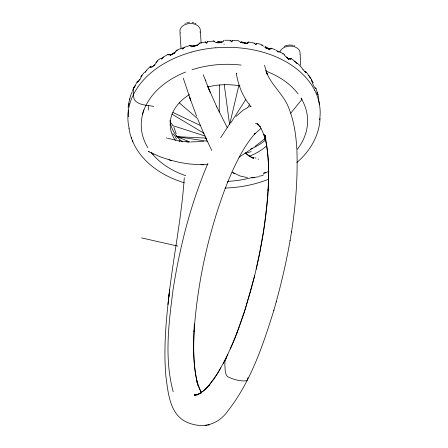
<?xml version="1.0" encoding="UTF-8"?>
<svg xmlns="http://www.w3.org/2000/svg" width="448" height="448" viewBox="0 0 448 448"><rect width="100%" height="100%" fill="white"/><g stroke="black" fill="none" stroke-linecap="round" stroke-linejoin="round"><path stroke-width="0.67" d="M219.195 112.078L219.47 84.84M265.026 140.101L265.054 138.611L265.037 139.378M133.448 88.642L137.127 81.978M194.32 323.848C193.351 343.672 192.713 363.927 197.445 383.365L197.081 382.15L198.408 386.596L198.038 385.353L201.516 393.159M184.274 177.722C181.423 220.276 172.239 262.097 167.966 304.506M320.068 118.496C319.256 135.705 309.837 151.614 296.789 162.501M129.237 103.398L128.302 105.958L128.834 104.961M128.117 107.52L128.313 105.818M168.829 296.806L169.686 289.783C166.208 318.332 163.425 347.234 165.85 375.99C168.095 392 169.366 413.493 185.797 421.714C201.986 429.414 218.17 425.113 228.329 410.323C250.998 381.158 262.903 345.38 273.795 310.531L273.93 310.072M248.041 377.608L247.145 380.223A4.099 2.71 26.6 0 1 246.305 380.828C240.083 381.416 233.425 379.518 227.836 376.79A4.122 2.722 26.6 0 1 226.66 375.581L225.798 373.744L225.165 370.266L224.829 363.989L225.131 360.147L233.565 341.398L239.042 327.365L243.807 313.634L250.404 291.844L250.303 292.202C259.05 260.518 265.283 228.077 267.798 195.283L267.736 196.19L268.195 189.19L268.128 190.17C268.946 172.654 269.17 154.784 264.874 137.654L265.233 138.869L263.911 134.422L264.281 135.666L260.803 127.859L259.454 125.877L260.271 126.941L257.314 123.956L258.714 124.914L257.118 123.906M273.795 310.531C288.546 258.664 298.766 204.77 296.918 150.646M189.767 45.556L190.378 46.217M289.996 240.705L290.058 240.307M291.402 232.081L291.486 231.582M231.801 41.927A12.718 1.047 -88.2 0 1 231.879 41.401L232.148 40.337L238.162 40.712M306.292 72.414L305.883 71.854M128.492 104.345C129.478 100.145 130.166 95.586 132.233 91.773A2.979 2.318 68.6 0 1 132.395 91.661M128.145 110.947L128.369 110.085M230.154 40.897L230.384 40.281L231.017 41.373A0.588 0.314 6.4 0 0 231.918 41.406M256.15 269.209L259.51 253.697L263.631 230.614L263.547 231.118C268.038 199.455 271.572 166.734 264.891 135.128L265.21 136.416L264.886 135.156M229.757 124.034L238.879 85.327M254.638 275.705L245.302 309.042L236.723 333.598M276.248 301.969L276.349 301.616M310.402 78.019L310.212 77.482M129.433 99.624L130.082 98.857M133.868 87.707C133.319 89.46 133.767 86.817 134.826 86.559M225.596 187.415C208.919 231.778 198.38 278.499 194.516 325.735L194.583 324.828L194.124 331.828L194.191 330.848C193.323 348.174 193.245 365.814 197.4 382.766L197.081 381.478L199.332 388.321L201.51 392.678M225.271 188.244L227.853 181.698M234.461 339.321L237.048 332.774M227.5 182.594C234.797 165.194 242.721 147.538 255.326 133.258L254.464 134.215L260.999 128.408M234.819 338.425L230.261 349.126M206.315 43.176A12.706 1.333 81.3 0 0 206.226 42.89L205.738 41.927L206.069 42.958A0.588 0.314 -10.9 0 0 206.965 42.823M207.928 163.352C190.697 203.874 179.726 246.882 172.973 290.332C168.706 323.77 164.203 358.697 173.191 391.754M132.429 90.642L133.644 87.987M247.906 107.61L249.704 103.858M227.942 354.155L223.266 363.513M140.773 76.95L141.786 75.466M133.543 88.525C133.185 91.902 133.314 95.9 134.193 99.389C138.124 105.51 147.235 105.022 153.754 106.411M247.402 43.288L247.643 42.874M134.221 86.845L134.422 86.531M207.732 41.899L207.508 41.658L206.954 42.823M220.64 137.721L229.807 123.71M220.914 367.814L213.875 379.098L206.987 387.761L207.855 386.803L203.454 390.992L199.231 393.898L200.424 393.294L196.437 394.89L198.111 394.632L194.538 395.198L195.658 395.024M230.726 122.954L245.773 99.501M224 40.326L223.35 41.042M155.882 62.602C157.45 60.418 160.205 57.904 162.831 58.178M291.06 58.862L290.903 58.369L295.462 61.718L296.979 63.498L296.537 62.586L295.49 62.345M255.186 44.498C255.707 42.14 264.062 45.041 261.386 45.438M247.845 42.571L248.466 42L254.57 43.176L255.461 44.386M301.868 99.506L290.718 113.21M175.61 51.363L176.59 50.277M141.702 75.499L144.06 72.761M168.011 54.398L168.308 54.992M153.082 66.198L154.224 64.96L154.246 65.38M198.632 44.016L199.489 43.114M235.928 116.514L243.135 110.113L247.682 107.621M268.906 49.582L269.741 48.838M146.597 70.101L149.302 67.519M183.383 48.608L182.302 47.998L182.325 49.011A0.594 0.291 -27.6 0 0 183.148 48.726L183.932 47.41L189.823 45.517L190.484 45.926M248.091 42.655L248.5 42.006M254.055 43.394L254.57 43.176M231.913 41.406L232.182 40.342M265.238 138.393L254.968 146.468M174.58 52.987L170.694 55.076L172.85 53.351L174.574 52.802M170.682 54.835L170.094 55.3L172.402 54.158M150.063 66.819L149.957 67.362M252.235 148.45L239.114 157.186M270.088 48.586L271.275 48.171M134.865 86.111L135.453 85.831M161.7 58.083L161.426 59.153L162.999 57.266L168.078 54.359L169.232 54.566M137.256 81.9L138.684 81.536M284.144 46.463L284.749 46.15M197.803 45.354L192.366 46.726L194.936 45.427L197.792 45.114M185.002 23.559L185.371 23.374M277.06 51.33L278.197 51.128L278.589 52.018L277.861 51.895L276.786 50.484L276.041 50.434M245.437 153.434L251.177 151.57M192.354 46.48L191.582 46.827L195.054 45.763M142.195 75.225L141.932 75.359A2.974 1.938 81.6 0 0 141.809 75.51M240.162 42.616L243.354 42.521L246.876 43.512L244.132 43.008M242.749 42.762L243.354 42.521L243.37 42.946L246.064 43.26M182.302 47.998L176.686 50.226L177.447 50.4M268.621 179.234C254.772 184.716 239.932 187.6 225.064 188.042M286.02 45.646L285.118 45.97M163.072 57.226L163.705 57.17M249.413 106.898L251.059 106.366M217.09 42.286L216.166 42.538L218.988 41.737L221.878 42.19L217.078 42.101M258.625 176.781L251.39 177.839M186.682 22.904L189.409 22.422M286.429 45.5L289.828 44.99L292.891 45.31M146.849 70.258C145.751 71.07 143.259 74.452 145.818 71.327M183.932 47.41L184.671 47.695M196.263 45.472L197.506 45.248M205.738 41.927L199.545 43.075L199.842 43.238M205.083 425.6L206.774 425.309M207.648 425.158L209.328 424.866M207.508 41.658L213.875 41.076M294.011 61.438L295.126 61.499M216.518 42.325L218.406 42.078M252.487 157.942L253.966 157.858M252.403 177.822L254.279 177.666M259.174 176.154L259.638 176.114A7.543 5.303 -2.8 0 0 263.564 174.854M243.37 42.946L240.475 42.549L243.354 42.521M203.756 141.473L191.139 141.926M172.85 53.351L174.143 53.295L172.85 53.351L172.872 53.771M207.855 164.724L197.663 164.634L188.692 163.895L179.738 162.478L169.002 159.818M224.851 40.253L230.384 40.281M304.5 71.596L305.754 71.792M220.914 42.017L222.163 42.028M194.393 394.912L195.614 394.929M200.922 164.73L203.812 164.774M299.471 65.71L300.188 65.867M206.27 138.118L177.106 136.679L176.042 135.822M188.586 141.859L186.049 141.73L188.983 141.887L179.077 140.974L179.749 141.075L167.563 138.23M196.818 394.8L194.202 394.66L196.246 394.705L194.561 395.002L198.38 394.346L196.7 394.638L201.214 392.666L200.026 393.327L204.831 389.693L209.849 384.446L209.003 385.47L217.342 373.834L225.831 358.669A4.099 2.71 26.6 0 1 226.43 358.176M254.946 157.903L255.433 157.948A9.934 6.989 -2.8 0 1 256.01 158.032M247.447 177.649L240.246 176.036L232.058 172.166M207.301 141.243L177.106 136.679L190.294 142.15M265.496 47.566C262.035 47.051 272.955 50.142 265.496 47.566L265.513 47.807M192.181 22.54L194.102 22.977M141.557 237.91L177.839 246.126M171.388 160.507L161.05 157.136L148.238 151.497M253.574 158.099L250.107 156.559M172.312 125.496L205.268 136.091M184.341 182.812C162.641 176.226 141.288 162.378 132.429 140.694M293.849 45.567L294.773 45.898M266.974 48.485L269.388 49.342L268.01 48.552M251.552 157.388L253.159 158.026M255.438 123.228L257.846 124.202M271.55 48.272L275.335 49.834M309.21 76.681L310.094 77.314L311.875 80.125M166.32 137.827L166.74 138.001M308.431 75.555L309.355 76.227L310.363 78.008M311.657 80.713L311.965 80.864M195.031 23.307L195.91 23.71M172.872 112.42L200.637 125.625M279.009 51.514L282.565 53.323M256.267 43.557L256.306 44.576A0.588 0.286 23 0 1 255.472 44.38M233.929 173.225L234.69 173.622L233.374 172.934M287.196 57.82L286.496 57.025L287.806 58.302L287.185 57.579M249.021 155.854L247.923 155.075L251.177 157.198M171.898 114.094L204.154 133.414M283.326 53.732L284.48 54.886M262.254 45.142L263.514 46.29M315.258 87.752L315.924 88.39M248.438 155.428L249.536 156.212M214.525 41.569L213.814 40.908M238.532 40.768L239.646 41.714M247.324 154.582L248.494 155.473M316.954 93.302L317.951 94.612M246.26 153.726L247.38 154.627M205.447 79.979L205.845 80.349M296.29 62.434L299.393 65.044M245.129 152.768L246.798 154.185M179.15 102.738L197.691 118.709M312.127 80.982L313.348 82.807M172.816 133.633L174.944 136.058L176.534 139.048M271.342 48.199L271.18 48.754A5.23 1.305 34.7 0 1 264.936 46.122M288.786 59.142L288.344 58.884M316.932 92.338L317.918 94.455M170.979 122.898L172.407 124.768M306.264 72.206L309.428 76.328M249.687 105.09L250.902 106.753M302.982 69.552L300.339 65.951A2.974 1.949 -81.9 0 0 300.194 65.834M248.898 103.975C242.06 95.161 238.185 84.493 236.331 73.584M236.326 73.052L236.617 73.494M318.315 98.308L318.578 98.812M227.259 127.641L216.714 106.758M211.73 150.472L204.114 134.322L197.82 119.291M173.813 127.098L176.182 133.7M216.804 106.943L208.947 89.247L210.224 92.288M206.713 140.067L205.464 137.323L206.623 139.871M265.798 70.364C270.43 84.767 283.797 94.13 288.898 108.343C294.062 121.296 296.022 135.262 296.834 149.106M252.862 157.338L253.254 158.295M207.721 86.262L208.97 89.298L203.308 74.861M128.918 128.374L130.116 134.064L131.611 138.572M131.152 137.402L132.882 141.848M196.61 116.211L190.781 100.458L183.288 78.182M266.801 73.091L267.215 74.217L264.494 65.262M315.946 88.435L317.789 93.99M318.741 99.226L318.836 99.512M317.934 94.528L318.674 97.675M218.988 41.737L219.005 42.157M224.241 84.554L229.6 124.712M181.026 48.306L179.978 32.917M201.124 43.411L200.441 31.909M266.381 47.74L266.398 48.16M194.936 45.427L194.958 45.847M148.232 105.263L148.462 110.046M300.188 54.505L300.507 64.77M191.862 52.035A96.163 67.642 -2.8 0 0 128.218 123.155A96.74 68.046 -2.8 0 0 129.22 128.615M191.912 51.974A96.723 68.034 -2.8 0 1 215.841 47.74M319.631 119.885A96.146 67.631 -2.8 0 0 319.816 106.87A96.712 68.029 -2.8 0 0 314.681 90.143M215.83 47.835A96.146 67.631 -2.8 0 1 314.658 90.216M134.45 86.554A3.774 2.615 44.7 0 1 134.82 86.066M133.773 87.69A3.774 2.436 24.4 0 1 134.12 87.226M318.64 99.865A5.202 0.594 79 0 1 319.329 104.384M315.896 88.323A5.23 1.025 67.7 0 1 313.438 85.417A5.23 1.025 67.7 0 1 311.578 79.335M305.536 72.212A5.477 1.176 57.1 0 1 303.016 69.412M306.051 72.134A4.973 1.075 55.3 0 1 305.883 72.761M305.603 71.854A2.979 1.081 -7.1 0 1 305.749 71.904M289.968 59.147A5.253 1.96 44.9 0 1 284.239 54.858M290.998 58.873A4.962 1.775 43 0 1 290.198 59.41M289.716 58.688A3.942 1.484 -31.9 0 1 290.556 58.57M288.478 59.13A7.997 4.166 -50.9 0 1 289.822 58.593M288.243 59.242A17.394 10.573 -59.8 0 1 288.383 59.17M282.447 53.962A3.942 1.96 -72.7 0 1 283.198 53.687M262.142 45.041A2.974 1.002 76.8 0 1 262.237 45.052M269.73 48.983A9.212 3.847 -68.1 0 1 270.071 48.72M248.265 42.734A5.23 1.786 21.3 0 1 240.929 41.356M247.643 43.109A9.212 2.318 -79.9 0 1 247.834 42.79M223.44 41.065A5.202 2.974 -4.1 0 1 218.988 42.829A5.202 2.974 -4.1 0 1 214.43 41.608M224.067 44.47A7.997 0.33 -87.3 0 1 224.101 44.01M213.881 41.126A7.991 1.053 87.9 0 1 213.954 40.914M190.439 45.634A8.882 2.542 74.5 0 1 190.764 45.942M199.035 44.061A5.23 2.078 -8.5 0 1 191.352 45.595M190.999 45.735A17.371 6.244 81.1 0 1 191.302 46.094M169.182 54.37A8.882 3.998 62.5 0 1 169.702 54.611M170.24 54.454A5.012 1.792 -23.3 0 1 168.846 54.572M173.723 53.133A5.477 2.531 -36.9 0 1 169.786 55.026M176.086 51.29A4.973 2.178 -37.8 0 1 174.02 53.486M176.585 50.411A2.979 0.997 -78.1 0 1 176.674 50.333M169.988 54.471A17.405 9.1 69.4 0 1 170.458 54.774M154.431 64.915A5.253 1.893 -51.8 0 1 149.929 67.396M156.458 62.356A4.962 1.624 -51.7 0 1 154.482 65.19M157.069 61.331A3.942 2.122 80.6 0 1 157.797 61.04M150.886 66.226A7.997 4.894 51.3 0 1 152.398 66.354M150.035 66.657A3.942 1.904 37.2 0 1 150.718 66.31M137.01 81.95A2.979 1.21 4.7 0 1 137.122 81.861M138.124 80.948A5.012 0.795 -49.5 0 1 137.452 81.553M139.535 79.257A5.477 1.126 -63.4 0 1 137.446 82.219M141.495 76.177A4.967 0.879 -63.9 0 1 139.44 80.427M128.414 116.749A5.202 0.734 -86.1 0 1 128.363 111.21M265.765 172.166A83.238 58.554 -2.8 0 1 263.883 172.95M153.317 154.549A83.238 58.554 -2.8 0 1 152.012 153.014M142.43 114.402A83.238 58.554 -2.8 0 1 143.853 109.704M301.314 98.129A83.238 58.554 -2.8 0 1 301.952 99.238M301.006 98.123A83.238 58.554 -2.8 0 1 296.817 149.99M268.856 171.343A83.238 58.554 -2.8 0 1 263.278 173.751M251.502 177.638A83.238 58.554 -2.8 0 1 227.982 181.35M185.769 175.739A83.238 58.554 -2.8 0 1 151.206 152.522M147.851 147.689A83.238 58.554 -2.8 0 1 185.578 72.061M192.058 69.737A83.238 58.554 -2.8 0 1 241.114 65.1M266.168 71.198A83.238 58.554 -2.8 0 1 298.06 93.817M266.694 145.807A54.275 38.181 -2.8 0 1 249.553 156.145M175.414 140.487A54.275 38.181 -2.8 0 1 189.482 94.556M207.693 86.985A54.275 38.181 -2.8 0 1 239.999 85.932M265.894 139.726A54.275 38.181 -2.8 0 1 250.471 149.128M182.37 141.82A54.275 38.181 -2.8 0 1 169.988 120.316M180.314 33.012A10.242 7.207 -2.8 0 1 189.946 23.514A10.242 7.207 -2.8 0 1 200.043 32.273M279.804 52.248A10.242 7.207 -2.8 0 1 291.738 46.178A10.242 7.207 -2.8 0 1 299.942 54.376M258.255 158.962A7.991 6.367 3.5 0 1 258.126 159.55M149.201 151.754A10.046 7.067 -2.8 0 1 148.49 151.536M236.505 73.36A4.211 2.962 -2.8 0 1 236.421 73.226M190.758 100.391L189.638 97.205L190.758 100.391"/></g></svg>
